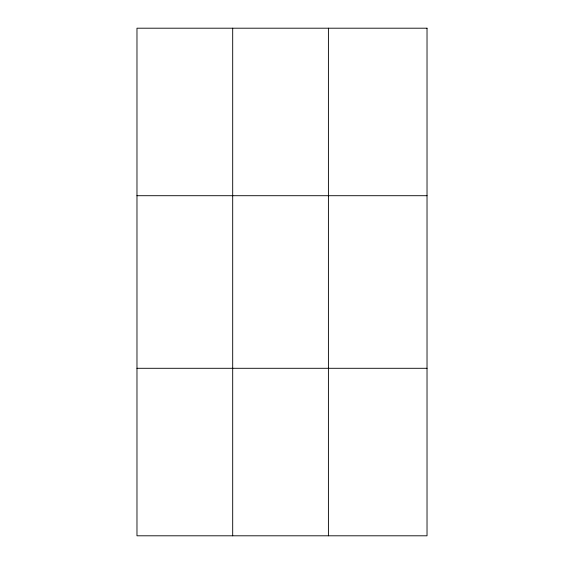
<?xml version="1.0" encoding="UTF-8"?>
<svg xmlns="http://www.w3.org/2000/svg" width="564" height="564" viewBox="0 0 564 564"><rect width="100%" height="100%" fill="white"/><g stroke="black" fill="none" stroke-linecap="round" stroke-linejoin="round"><path stroke-width="0.85" d="M232.692 28.2L232.692 535.8M328.41 28.2L328.41 535.8M136.974 195.708L427.026 195.708M136.974 368.292L427.026 368.292M427.026 28.2L427.026 535.8L136.974 535.8L136.974 28.2L427.026 28.2"/></g></svg>
